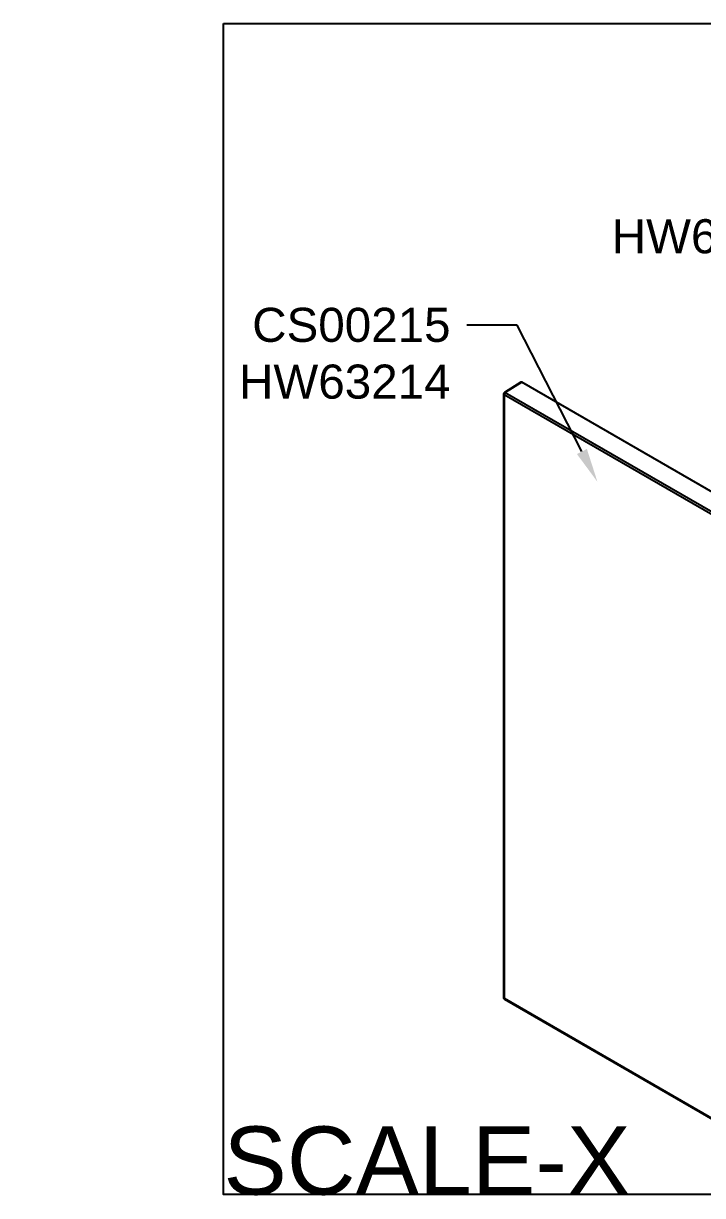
# Model space of a CAD drawing. Extents: x -1.1 to 8.16, y -7.01 to 0.
# Drawn here: x -1.1 to 2.64, y -6.45 to 0 of the extents above; entities that cross this region are included whole.
import ezdxf
from ezdxf import colors
from ezdxf.entities.mleader import LeaderData, LeaderLine
from ezdxf.math import Vec2, Vec3

# ---------------------------------------------------------------- set-up
doc = ezdxf.new("R2010")
doc.units = 0
doc.header["$LTSCALE"] = 0.5
doc.header["$MEASUREMENT"] = 0
doc.layers.add('End Cap', color=92, linetype='CONTINUOUS')
doc.layers.add('FAB DWG', color=221, linetype='CONTINUOUS')
doc.layers.add('Text-Unprinted', color=131, linetype='CONTINUOUS', plot=False)
doc.styles.add('LSAD_Standard', font='arial.ttf')

msp = doc.modelspace()

# ---------------------------------------------------------------- linework, layer by layer
at = {"layer": 'End Cap', "transparency": 16777216}
for p, q in [((1.6378, -1.975), (1.5469, -2.0312)), ((1.6429, -1.9755), (1.552, -2.0317)), ((3.4672, -3.0286), (1.6429, -1.9755)), ((1.5422, -2.0398), (1.5422, -5.3632)), ((3.3662, -3.0951), (1.5451, -2.0438)), ((1.5451, -2.0438), (1.5451, -5.3673)), ((1.552, -2.0317), (3.3731, -3.083)), ((1.5451, -5.3673), (3.3662, -6.4186)), ((1.5472, -5.3719), (3.3683, -6.4232))]:
    msp.add_line(p, q, dxfattribs=at)
for centre, radius, start, end in [((1.5522, -2.0398), 0.01, 121.72906, 180), ((1.5469, -2.0394), 0.0048, 184.12934, 247.1908), ((1.5605, -2.0445), 0.0154, 123.22971, 177.34769), ((1.5491, -2.0356), 0.00487, 53.48924, 117.32586), ((1.5522, -5.3632), 0.01, 180, 240.00269), ((1.5469, -5.3629), 0.0048, 184.12934, 247.1908), ((1.55, -5.3678), 0.00494, 173.76303, 234.92479)]:
    msp.add_arc(centre, radius, start, end, dxfattribs=at)
msp.add_ellipse((1.6429, -1.9836), major_axis=(-0.005, 0.00866), ratio=0.577206, start_param=5.498021, end_param=6.300635, dxfattribs=at)
at = {"layer": 'Text-Unprinted', "ltscale": 0.5, "transparency": 16777216}
msp.add_lwpolyline([(0, 0), (8.1642, 0), (8.1642, -6.4478), (0, -6.4478)], close=True, dxfattribs=at)

# ---------------------------------------------------------------- texts
at = {"layer": 'Text-Unprinted', "ltscale": 0.5, "transparency": 16777216, "style": 'LSAD_Standard'}
msp.add_attdef('SCALE-X', (0, -6.4478), 'XEffectiveScaleFactor', height=0.375, dxfattribs=at)

# ---------------------------------------------------------------- leaders
at = {"layer": 'FAB DWG', "ltscale": 0.5, "transparency": 16777216}
ml = msp.add_multileader_mtext('Standard', dxfattribs=at)
ml.set_content('\\A1;BK01125\\PHW63214 (X2)', color=256, style='LSAD_Standard')
ml.set_leader_properties()
ml.build(insert=Vec2(0, 0))
ml.multileader.update_dxf_attribs({"text_left_attachment_type": 2, "dogleg_length": 0.36, "arrow_head_size": 0.1875})
ctx = ml.context
ctx.base_point, ctx.char_height, ctx.arrow_head_size, ctx.landing_gap_size, ctx.plane_origin = Vec3(2.0785, -1.0449), 0.1875, 0.1875, 0.09, Vec3(3.3751, 13.121)
ctx.left_attachment, ctx.text_align_type = 2, 2
notes = []
notes.append((ctx, [(1, (1, 1, 0), (4.1357, -0.8866), (-1, 0), 0.1752, [(1, [(4.5492, -1.3531)], 0, [])])]))
ctx.mtext.insert, ctx.mtext.width, ctx.mtext.defined_height, ctx.mtext.alignment, ctx.mtext.flow_direction = Vec3(3.8705, -0.7653), 2.358491, 0.5589, 3, 5
ml = msp.add_multileader_mtext('Standard', dxfattribs=at)
ml.set_content('\\A1;CS00215\\PHW63214', color=256, style='LSAD_Standard')
ml.set_leader_properties()
ml.build(insert=Vec2(0, 0))
ml.multileader.update_dxf_attribs({"text_left_attachment_type": 2, "dogleg_length": 0.36, "arrow_head_size": 0.1875})
ctx = ml.context
ctx.base_point, ctx.char_height, ctx.arrow_head_size, ctx.landing_gap_size, ctx.plane_origin = Vec3(0.0296, -1.8193), 0.1875, 0.1875, 0.09, Vec3(2.4406, 9.8862)
ctx.left_attachment, ctx.text_align_type = 2, 2
notes.append((ctx, [(1, (1, 1, 0), (1.6179, -1.661), (-1, 0), 0.2772, [(0, [(2.0595, -2.5236)], 0, [])])]))
ctx.mtext.insert, ctx.mtext.width, ctx.mtext.defined_height, ctx.mtext.alignment, ctx.mtext.flow_direction = Vec3(1.2507, -1.5656), 2.351815, 0.6491, 3, 5
for ctx, leaders in notes:
    for number, flags, end, landing, length, lines in leaders:
        leader = LeaderData()
        leader.index, (leader.has_last_leader_line, leader.has_dogleg_vector, leader.attachment_direction) = number, flags
        leader.last_leader_point, leader.dogleg_vector, leader.dogleg_length = Vec3(end), Vec3(landing), length
        for number, points, colour, breaks in lines:
            line = LeaderLine()
            line.index, line.vertices, line.color, line.breaks = number, Vec3.list(points), colors.encode_raw_color(colour), breaks
            leader.lines.append(line)
        ctx.leaders.append(leader)

doc.saveas('drawing.dxf')
